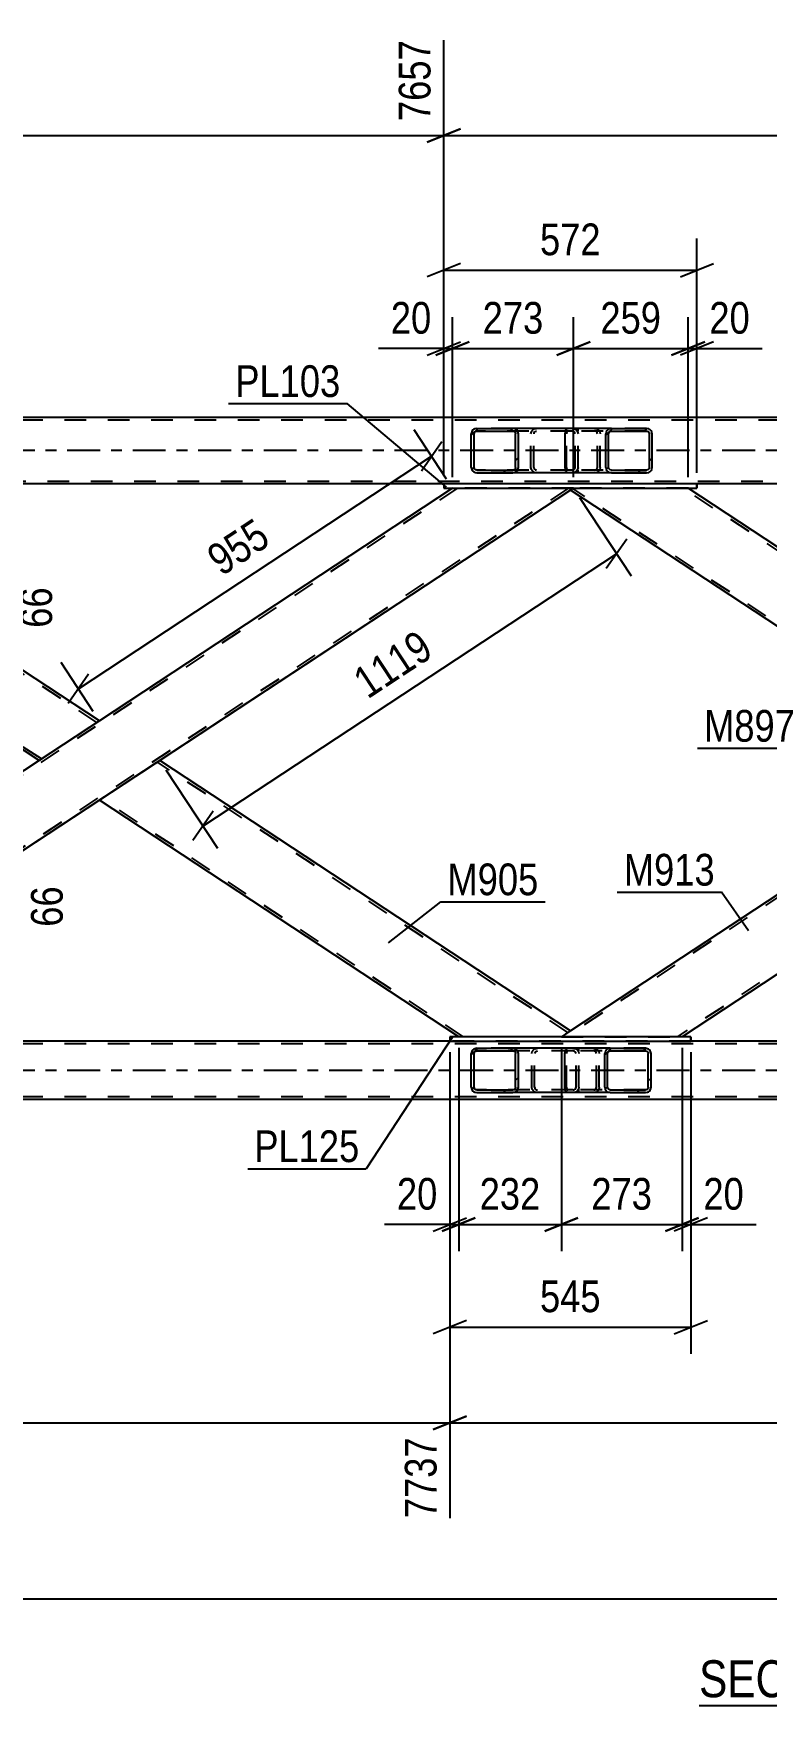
# Model space of a CAD drawing. Header units: millimetres. Extents: x -832 to 357, y -842 to -1.
# Drawn here: x -519.7 to -453.4, y -576.2 to -425.1 of the extents above; entities that cross this region are included whole.
import ezdxf

# ---------------------------------------------------------------- set-up
doc = ezdxf.new("R2010")
doc.units = ezdxf.units.MM
doc.linetypes.add('DXK_LINE_DOT2', pattern=[3.9198, 1.9599, -1.9599])
doc.linetypes.add('DXK_LINE_DOT3', pattern=[5.9187, 2.979, -0.9799, 0.9799, -0.9799])
doc.styles.add('Arial Narrow', font='ARIALN.TTF', dxfattribs={"height": 0.2})

# ---------------------------------------------------------------- blocks, each defined once
blk = doc.blocks.new('Unknown-570388851-13 - 8256')
at = {"color": 6, "linetype": 'Continuous'}
blk.add_line((-459.52, -576.18), (-431.87, -576.18), dxfattribs=at)
at = {"color": 0, "linetype": 'Continuous'}
for points in [[(-441.41, -575.43), (-441.41, -571.93), (-459.52, -571.93), (-459.52, -575.43)], [(-437.8, -575.43), (-437.8, -571.93), (-440.36, -571.93), (-440.36, -575.43)], [(-435.48, -575.43), (-435.48, -571.93), (-436.75, -571.93), (-436.75, -575.43)], [(-431.87, -575.43), (-431.87, -571.93), (-434.43, -571.93), (-434.43, -575.43)]]:
    blk.add_wipeout(points, dxfattribs=at)
at = {"color": 7, "linetype": 'Continuous', "style": 'Arial Narrow'}
for s, p in [('SECTION ', (-459.52, -575.43)), ('B', (-440.36, -575.43)), ('B', (-434.43, -575.43)), ('-', (-436.75, -575.43))]:
    blk.add_text(s, height=3.34, dxfattribs=at).set_placement(p)
blk = doc.blocks.new('Part-570388851-8386 - 8256')
at = {"linetype": 'Continuous'}
h = blk.add_hatch(dxfattribs=at)
h.set_pattern_fill('', scale=0.7, style=0, pattern_type=0)
h.set_pattern_definition([(45, (-468.0111, -520.5065), (-1.57154, 1.57154), [])])
h.paths.add_polyline_path([(-468.05, -520.32), (-468.01, -520.51), (-467.9, -520.66), (-467.74, -520.77), (-467.55, -520.8), (-464.36, -520.8), (-464.17, -520.77), (-464.01, -520.66), (-463.9, -520.51), (-463.86, -520.32), (-463.86, -517.28), (-463.9, -517.1), (-464.01, -516.94), (-464.17, -516.84), (-464.36, -516.8), (-467.55, -516.8), (-467.74, -516.84), (-467.9, -516.94), (-468.01, -517.1), (-468.05, -517.28)])
h.paths.add_polyline_path([(-467.78, -517.19), (-467.72, -517.11), (-467.64, -517.06), (-467.55, -517.04), (-464.36, -517.04), (-464.27, -517.06), (-464.18, -517.11), (-464.13, -517.19), (-464.11, -517.28), (-464.11, -520.32), (-464.13, -520.41), (-464.18, -520.49), (-464.27, -520.54), (-464.36, -520.56), (-467.55, -520.56), (-467.64, -520.54), (-467.72, -520.49), (-467.78, -520.41), (-467.8, -520.32), (-467.8, -517.28)])
at = {"color": 2, "linetype": 'Continuous'}
for p, q in [((-471.65, -517.28), (-471.63, -517.1)), ((-471.65, -520.32), (-471.65, -517.28)), ((-471.63, -517.1), (-471.57, -516.94)), ((-471.57, -516.94), (-471.48, -516.84)), ((-471.48, -516.84), (-471.38, -516.8)), ((-467.55, -516.8), (-471.38, -516.8)), ((-468.01, -517.1), (-468.05, -517.28)), ((-468.05, -520.32), (-468.05, -517.28)), ((-467.8, -517.28), (-467.78, -517.19)), ((-467.8, -520.32), (-467.8, -517.28)), ((-467.78, -517.19), (-467.72, -517.11)), ((-467.55, -516.8), (-467.74, -516.84)), ((-467.72, -517.11), (-467.64, -517.06)), ((-467.64, -517.06), (-467.55, -517.04)), ((-467.55, -516.8), (-464.36, -516.8)), ((-467.55, -517.04), (-464.36, -517.04)), ((-464.17, -516.84), (-464.36, -516.8)), ((-464.36, -517.04), (-464.27, -517.06)), ((-464.27, -517.06), (-464.18, -517.11)), ((-464.18, -517.11), (-464.13, -517.19)), ((-464.13, -517.19), (-464.11, -517.28)), ((-464.11, -520.32), (-464.11, -517.28)), ((-463.86, -517.28), (-463.9, -517.1)), ((-463.86, -520.32), (-463.86, -517.28)), ((-471.63, -520.51), (-471.65, -520.32)), ((-471.57, -520.66), (-471.63, -520.51)), ((-471.48, -520.77), (-471.57, -520.66)), ((-471.38, -520.8), (-471.48, -520.77)), ((-467.55, -520.8), (-471.38, -520.8)), ((-468.05, -520.32), (-468.01, -520.51)), ((-467.78, -520.41), (-467.8, -520.32)), ((-467.72, -520.49), (-467.78, -520.41)), ((-467.74, -520.77), (-467.55, -520.8)), ((-467.64, -520.54), (-467.72, -520.49)), ((-467.55, -520.56), (-467.64, -520.54)), ((-467.55, -520.56), (-464.36, -520.56)), ((-467.55, -520.8), (-464.36, -520.8)), ((-464.27, -520.54), (-464.36, -520.56)), ((-464.36, -520.8), (-464.17, -520.77)), ((-464.18, -520.49), (-464.27, -520.54)), ((-464.13, -520.41), (-464.18, -520.49)), ((-464.11, -520.32), (-464.13, -520.41)), ((-463.9, -520.51), (-463.86, -520.32))]:
    blk.add_line(p, q, dxfattribs=at)
at = {"color": 7, "linetype": 'DXK_LINE_DOT2'}
for p, q in [((-471.5, -517.19), (-471.51, -517.28)), ((-471.51, -520.32), (-471.51, -517.28)), ((-471.47, -517.11), (-471.5, -517.19)), ((-471.43, -517.06), (-471.47, -517.11)), ((-471.38, -517.04), (-471.43, -517.06)), ((-464.36, -517.04), (-471.38, -517.04)), ((-470.38, -517.04), (-470.38, -516.8)), ((-469.04, -516.8), (-468.85, -516.84)), ((-468.95, -517.06), (-469.04, -517.04)), ((-468.86, -517.11), (-468.95, -517.06)), ((-468.81, -517.19), (-468.86, -517.11)), ((-468.79, -517.28), (-468.81, -517.19)), ((-468.79, -520.32), (-468.79, -517.28)), ((-468.58, -517.1), (-468.54, -517.28)), ((-468.54, -520.32), (-468.54, -517.28)), ((-464.36, -516.8), (-467.55, -516.8)), ((-471.51, -520.32), (-471.5, -520.41)), ((-471.5, -520.41), (-471.47, -520.49)), ((-471.47, -520.49), (-471.43, -520.54)), ((-471.43, -520.54), (-471.38, -520.56)), ((-464.36, -520.56), (-471.38, -520.56)), ((-470.38, -520.8), (-470.38, -520.56)), ((-469.04, -520.56), (-468.95, -520.54)), ((-468.85, -520.77), (-469.04, -520.8)), ((-468.95, -520.54), (-468.86, -520.49)), ((-468.86, -520.49), (-468.81, -520.41)), ((-468.81, -520.41), (-468.79, -520.32)), ((-468.54, -520.32), (-468.58, -520.51)), ((-464.36, -520.8), (-467.55, -520.8))]:
    blk.add_line(p, q, dxfattribs=at)
for centre, start, end in [((-469.03, -517.3), 23.8494, 68.8059), ((-469.03, -520.31), 291.1941, 336.1506)]:
    blk.add_arc(centre, 0.492, start, end, dxfattribs=at)
at = {"color": 2, "linetype": 'Continuous'}
for centre, start, end in [((-467.56, -517.3), 111.1941, 156.1506), ((-464.35, -517.3), 23.8494, 68.8059), ((-467.56, -520.31), 203.8494, 248.8059), ((-464.35, -520.31), 291.1941, 336.1506)]:
    blk.add_arc(centre, 0.492, start, end, dxfattribs=at)
blk = doc.blocks.new('Part-570388851-8258 - 8256')
at = {"linetype": 'Continuous'}
h = blk.add_hatch(dxfattribs=at)
h.set_pattern_fill('', scale=0.7, style=0, pattern_type=0)
h.set_pattern_definition([(45, (-480.0678, -464.5076), (-1.57154, 1.57154), [])])
h.paths.add_polyline_path([(-480.11, -464.32), (-480.07, -464.51), (-479.96, -464.66), (-479.79, -464.77), (-479.6, -464.8), (-476.36, -464.8), (-476.17, -464.77), (-476, -464.66), (-475.89, -464.51), (-475.85, -464.32), (-475.85, -461.28), (-475.89, -461.1), (-476, -460.94), (-476.17, -460.84), (-476.36, -460.8), (-479.6, -460.8), (-479.79, -460.84), (-479.96, -460.94), (-480.07, -461.1), (-480.11, -461.28)])
h.paths.add_polyline_path([(-479.83, -461.19), (-479.78, -461.11), (-479.69, -461.06), (-479.6, -461.04), (-476.36, -461.04), (-476.26, -461.06), (-476.18, -461.11), (-476.12, -461.19), (-476.11, -461.28), (-476.11, -464.32), (-476.12, -464.42), (-476.18, -464.49), (-476.26, -464.55), (-476.36, -464.56), (-479.6, -464.56), (-479.69, -464.55), (-479.78, -464.49), (-479.83, -464.42), (-479.85, -464.32), (-479.85, -461.28)])
at = {"color": 2, "linetype": 'Continuous'}
for p, q in [((-480.07, -461.1), (-480.11, -461.28)), ((-480.11, -464.32), (-480.11, -461.28)), ((-479.85, -461.28), (-479.83, -461.19)), ((-479.85, -464.32), (-479.85, -461.28)), ((-479.83, -461.19), (-479.78, -461.11)), ((-479.6, -460.8), (-479.79, -460.84)), ((-479.78, -461.11), (-479.69, -461.06)), ((-479.69, -461.06), (-479.6, -461.04)), ((-479.6, -460.8), (-476.36, -460.8)), ((-479.6, -461.04), (-476.36, -461.04)), ((-471.36, -460.8), (-476.36, -460.8)), ((-476.17, -460.84), (-476.36, -460.8)), ((-476.36, -461.04), (-476.26, -461.06)), ((-476.26, -461.06), (-476.18, -461.11)), ((-476.18, -461.11), (-476.12, -461.19)), ((-476.12, -461.19), (-476.11, -461.28)), ((-476.11, -464.32), (-476.11, -461.28)), ((-475.85, -461.28), (-475.89, -461.1)), ((-475.85, -464.32), (-475.85, -461.28)), ((-480.11, -464.32), (-480.07, -464.51)), ((-479.83, -464.42), (-479.85, -464.32)), ((-479.78, -464.49), (-479.83, -464.42)), ((-479.79, -464.77), (-479.6, -464.8)), ((-479.69, -464.55), (-479.78, -464.49)), ((-479.6, -464.56), (-479.69, -464.55)), ((-479.6, -464.56), (-476.36, -464.56)), ((-479.6, -464.8), (-476.36, -464.8)), ((-476.26, -464.55), (-476.36, -464.56)), ((-476.36, -464.8), (-476.17, -464.77)), ((-471.36, -464.8), (-476.36, -464.8)), ((-476.18, -464.49), (-476.26, -464.55)), ((-476.12, -464.42), (-476.18, -464.49)), ((-476.11, -464.32), (-476.12, -464.42)), ((-475.89, -464.51), (-475.85, -464.32))]:
    blk.add_line(p, q, dxfattribs=at)
at = {"color": 7, "linetype": 'DXK_LINE_DOT2'}
for p, q in [((-476.36, -460.8), (-479.6, -460.8)), ((-470.98, -461.04), (-479.6, -461.04)), ((-474.72, -461.28), (-474.68, -461.1)), ((-474.72, -464.32), (-474.72, -461.28)), ((-474.45, -461.19), (-474.47, -461.28)), ((-474.47, -464.32), (-474.47, -461.28)), ((-474.39, -461.11), (-474.45, -461.19)), ((-474.41, -460.84), (-474.21, -460.8)), ((-474.39, -461.11), (-474.37, -461.1)), ((-474.37, -461.1), (-474.31, -461.06)), ((-474.31, -461.06), (-474.21, -461.04)), ((-470.98, -460.8), (-471.36, -460.8)), ((-470.98, -460.8), (-470.78, -460.84)), ((-470.88, -461.06), (-470.98, -461.04)), ((-470.79, -461.11), (-470.88, -461.06)), ((-470.74, -461.19), (-470.79, -461.11)), ((-470.72, -461.28), (-470.74, -461.19)), ((-470.72, -464.32), (-470.72, -461.28)), ((-470.5, -461.1), (-470.46, -461.28)), ((-470.46, -464.32), (-470.46, -461.28)), ((-470.98, -464.56), (-479.6, -464.56)), ((-476.36, -464.8), (-479.6, -464.8)), ((-474.68, -464.51), (-474.72, -464.32)), ((-474.47, -464.32), (-474.45, -464.42)), ((-474.45, -464.42), (-474.39, -464.49)), ((-474.21, -464.8), (-474.41, -464.77)), ((-474.39, -464.49), (-474.31, -464.55)), ((-474.31, -464.55), (-474.21, -464.56)), ((-470.98, -464.8), (-471.36, -464.8)), ((-470.98, -464.56), (-470.88, -464.55)), ((-470.78, -464.77), (-470.98, -464.8)), ((-470.88, -464.55), (-470.79, -464.49)), ((-470.79, -464.49), (-470.74, -464.42)), ((-470.74, -464.42), (-470.72, -464.32)), ((-470.46, -464.32), (-470.5, -464.51))]:
    blk.add_line(p, q, dxfattribs=at)
at = {"color": 2, "linetype": 'Continuous'}
for centre, start, end in [((-479.62, -461.3), 110.7583, 155.68), ((-476.34, -461.3), 24.32, 69.2417), ((-479.62, -464.3), 204.32, 249.2417), ((-476.34, -464.3), 290.7583, 335.68)]:
    blk.add_arc(centre, 0.496, start, end, dxfattribs=at)
at = {"color": 7, "linetype": 'DXK_LINE_DOT2'}
for centre, start, end in [((-474.23, -461.3), 110.7583, 155.68), ((-470.96, -461.3), 24.32, 69.2417), ((-474.23, -464.3), 204.32, 249.2417), ((-470.96, -464.3), 290.7583, 335.68)]:
    blk.add_arc(centre, 0.496, start, end, dxfattribs=at)
blk = doc.blocks.new('Part-570388851-8295 - 8256')
at = {"color": 7, "linetype": 'DXK_LINE_DOT2'}
for p, q in [((-481.36, -466.2), (-556.67, -515.76)), ((-471.32, -466.2), (-546.63, -515.76)), ((-470.88, -466.2), (-481.8, -466.2)), ((-481.8, -466.2), (-481.8, -466.2)), ((-470.88, -466.2), (-471.15, -466.38)), ((-470.88, -466.2), (-470.88, -466.2)), ((-513.72, -487.21), (-519.18, -490.8)), ((-508.26, -490.8), (-513.72, -494.39)), ((-557.11, -515.76), (-556.29, -515.22)), ((-557.11, -515.76), (-557.11, -515.76)), ((-557.11, -515.76), (-546.19, -515.76))]:
    blk.add_line(p, q, dxfattribs=at)
at = {"color": 2, "linetype": 'Continuous'}
for p, q in [((-481.8, -466.2), (-513.72, -487.21)), ((-471.15, -466.38), (-508.26, -490.8)), ((-519.18, -490.8), (-556.29, -515.22)), ((-513.72, -494.39), (-546.19, -515.76))]:
    blk.add_line(p, q, dxfattribs=at)
blk = doc.blocks.new('Part-570388851-8385 - 8256')
at = {"linetype": 'Continuous'}
h = blk.add_hatch(dxfattribs=at)
h.set_pattern_fill('', scale=0.7, style=0, pattern_type=0)
h.set_pattern_definition([(45, (-480.0678, -520.5065), (-1.57154, 1.57154), [])])
h.paths.add_polyline_path([(-480.11, -520.32), (-480.07, -520.51), (-479.96, -520.66), (-479.79, -520.77), (-479.6, -520.8), (-476.36, -520.8), (-476.17, -520.77), (-476, -520.66), (-475.89, -520.51), (-475.85, -520.32), (-475.85, -517.28), (-475.89, -517.1), (-476, -516.94), (-476.17, -516.84), (-476.36, -516.8), (-479.6, -516.8), (-479.79, -516.84), (-479.96, -516.94), (-480.07, -517.1), (-480.11, -517.28)])
h.paths.add_polyline_path([(-479.83, -517.19), (-479.78, -517.11), (-479.69, -517.06), (-479.6, -517.04), (-476.36, -517.04), (-476.26, -517.06), (-476.18, -517.11), (-476.12, -517.19), (-476.11, -517.28), (-476.11, -520.32), (-476.12, -520.41), (-476.18, -520.49), (-476.26, -520.54), (-476.36, -520.56), (-479.6, -520.56), (-479.69, -520.54), (-479.78, -520.49), (-479.83, -520.41), (-479.85, -520.32), (-479.85, -517.28)])
at = {"color": 2, "linetype": 'Continuous'}
for p, q in [((-480.07, -517.1), (-480.11, -517.28)), ((-480.11, -520.32), (-480.11, -517.28)), ((-479.85, -517.28), (-479.83, -517.19)), ((-479.85, -520.32), (-479.85, -517.28)), ((-479.83, -517.19), (-479.78, -517.11)), ((-479.6, -516.8), (-479.79, -516.84)), ((-479.78, -517.11), (-479.69, -517.06)), ((-479.69, -517.06), (-479.6, -517.04)), ((-479.6, -516.8), (-476.36, -516.8)), ((-479.6, -517.04), (-476.36, -517.04)), ((-471.38, -516.8), (-476.36, -516.8)), ((-476.17, -516.84), (-476.36, -516.8)), ((-476.36, -517.04), (-476.26, -517.06)), ((-476.26, -517.06), (-476.18, -517.11)), ((-476.18, -517.11), (-476.12, -517.19)), ((-476.12, -517.19), (-476.11, -517.28)), ((-476.11, -520.32), (-476.11, -517.28)), ((-475.85, -517.28), (-475.89, -517.1)), ((-475.85, -520.32), (-475.85, -517.28)), ((-480.11, -520.32), (-480.07, -520.51)), ((-479.83, -520.41), (-479.85, -520.32)), ((-479.78, -520.49), (-479.83, -520.41)), ((-479.79, -520.77), (-479.6, -520.8)), ((-479.69, -520.54), (-479.78, -520.49)), ((-479.6, -520.56), (-479.69, -520.54)), ((-479.6, -520.56), (-476.36, -520.56)), ((-479.6, -520.8), (-476.36, -520.8)), ((-476.26, -520.54), (-476.36, -520.56)), ((-476.36, -520.8), (-476.17, -520.77)), ((-471.38, -520.8), (-476.36, -520.8)), ((-476.18, -520.49), (-476.26, -520.54)), ((-476.12, -520.41), (-476.18, -520.49)), ((-476.11, -520.32), (-476.12, -520.41)), ((-475.89, -520.51), (-475.85, -520.32))]:
    blk.add_line(p, q, dxfattribs=at)
at = {"color": 7, "linetype": 'DXK_LINE_DOT2'}
for p, q in [((-476.36, -516.8), (-479.6, -516.8)), ((-470.9, -517.04), (-479.6, -517.04)), ((-474.64, -517.28), (-474.6, -517.1)), ((-474.64, -520.32), (-474.64, -517.28)), ((-474.37, -517.19), (-474.39, -517.28)), ((-474.39, -520.32), (-474.39, -517.28)), ((-474.31, -517.11), (-474.37, -517.19)), ((-474.33, -516.84), (-474.13, -516.8)), ((-474.31, -517.11), (-474.29, -517.1)), ((-474.29, -517.1), (-474.23, -517.06)), ((-474.23, -517.06), (-474.13, -517.04)), ((-470.9, -516.8), (-471.38, -516.8)), ((-470.9, -516.8), (-470.7, -516.84)), ((-470.8, -517.06), (-470.9, -517.04)), ((-470.71, -517.11), (-470.8, -517.06)), ((-470.66, -517.19), (-470.71, -517.11)), ((-470.64, -517.28), (-470.66, -517.19)), ((-470.64, -520.32), (-470.64, -517.28)), ((-470.42, -517.1), (-470.38, -517.28)), ((-470.38, -520.32), (-470.38, -517.28)), ((-470.9, -520.56), (-479.6, -520.56)), ((-476.36, -520.8), (-479.6, -520.8)), ((-474.6, -520.51), (-474.64, -520.32)), ((-474.39, -520.32), (-474.37, -520.41)), ((-474.37, -520.41), (-474.31, -520.49)), ((-474.13, -520.8), (-474.33, -520.77)), ((-474.31, -520.49), (-474.29, -520.51)), ((-474.29, -520.51), (-474.23, -520.54)), ((-474.23, -520.54), (-474.13, -520.56)), ((-470.9, -520.8), (-471.38, -520.8)), ((-470.9, -520.56), (-470.8, -520.54)), ((-470.7, -520.77), (-470.9, -520.8)), ((-470.8, -520.54), (-470.71, -520.49)), ((-470.71, -520.49), (-470.66, -520.41)), ((-470.66, -520.41), (-470.64, -520.32)), ((-470.38, -520.32), (-470.42, -520.51))]:
    blk.add_line(p, q, dxfattribs=at)
at = {"color": 2, "linetype": 'Continuous'}
for centre, start, end in [((-479.62, -517.3), 110.7583, 155.68), ((-476.34, -517.3), 24.32, 69.2417), ((-479.62, -520.3), 204.32, 249.2417), ((-476.34, -520.3), 290.7583, 335.68)]:
    blk.add_arc(centre, 0.496, start, end, dxfattribs=at)
at = {"color": 7, "linetype": 'DXK_LINE_DOT2'}
for centre, start, end in [((-474.15, -517.3), 110.7583, 155.68), ((-470.88, -517.3), 24.32, 69.2417), ((-474.15, -520.3), 204.32, 249.2417), ((-470.88, -520.3), 290.7583, 335.68)]:
    blk.add_arc(centre, 0.496, start, end, dxfattribs=at)
blk = doc.blocks.new('Part-570388851-8325 - 8256')
at = {"color": 7, "linetype": 'DXK_LINE_DOT2'}
for p, q in [((-396.22, -466.2), (-471.54, -515.76)), ((-396.66, -466.2), (-388.56, -466.2)), ((-396.66, -466.2), (-396.66, -466.2)), ((-388.56, -466.2), (-388.56, -468.05)), ((-388.56, -467.77), (-461.5, -515.76)), ((-388.56, -467.77), (-388.56, -467.74)), ((-388.56, -468.05), (-388.56, -468.05)), ((-428.59, -487.21), (-434.04, -490.8)), ((-423.13, -490.8), (-428.59, -494.39)), ((-471.15, -515.22), (-471.97, -515.76)), ((-471.97, -515.76), (-471.97, -515.76)), ((-471.97, -515.76), (-461.06, -515.76))]:
    blk.add_line(p, q, dxfattribs=at)
at = {"color": 2, "linetype": 'Continuous'}
for p, q in [((-396.66, -466.2), (-428.59, -487.21)), ((-388.56, -466.2), (-388.56, -468.05)), ((-388.56, -468.05), (-423.13, -490.8)), ((-434.04, -490.8), (-471.15, -515.22)), ((-428.59, -494.39), (-461.06, -515.76))]:
    blk.add_line(p, q, dxfattribs=at)
blk = doc.blocks.new('Part-570388851-8384 - 8256')
at = {"color": 2, "linetype": 'Continuous'}
for p, q in [((-508.26, -490.8), (-513.72, -494.39)), ((-508.26, -490.8), (-508.26, -490.8)), ((-471.15, -515.22), (-508.26, -490.8)), ((-513.72, -494.39), (-513.72, -494.39)), ((-481.25, -515.76), (-513.72, -494.39)), ((-471.19, -515.25), (-471.97, -515.76)), ((-471.15, -515.22), (-471.19, -515.25))]:
    blk.add_line(p, q, dxfattribs=at)
at = {"color": 7, "linetype": 'DXK_LINE_DOT2'}
for p, q in [((-508.3, -490.83), (-508.7, -491.09)), ((-508.48, -490.95), (-508.48, -490.95)), ((-471.37, -515.37), (-508.48, -490.95)), ((-508.26, -490.8), (-508.26, -490.8)), ((-508.7, -491.09), (-508.7, -491.09)), ((-508.7, -491.09), (-508.7, -491.09)), ((-513.5, -494.25), (-513.49, -494.24)), ((-480.81, -515.76), (-513.5, -494.25)), ((-513.28, -494.11), (-513.28, -494.11)), ((-471.97, -515.76), (-481.25, -515.76)), ((-481.25, -515.76), (-481.25, -515.76)), ((-471.59, -515.51), (-471.37, -515.37)), ((-471.59, -515.51), (-471.59, -515.51)), ((-471.15, -515.22), (-471.15, -515.22)), ((-471.15, -515.22), (-471.15, -515.22))]:
    blk.add_line(p, q, dxfattribs=at)
blk = doc.blocks.new('Part-570388851-8757 - 8256')
at = {"color": 2, "linetype": 'Continuous'}
for p, q in [((-482.6, -465.8), (-482.6, -466.2)), ((-459.71, -465.8), (-482.6, -465.8)), ((-482.6, -466.2), (-459.71, -466.2)), ((-459.71, -465.8), (-459.71, -466.2)), ((-459.71, -465.8), (-459.71, -465.8)), ((-459.71, -466.2), (-459.71, -466.2))]:
    blk.add_line(p, q, dxfattribs=at)
at = {"color": 7, "linetype": 'DXK_LINE_DOT2'}
for p, q in [((-482.6, -465.8), (-482.6, -466.2)), ((-459.71, -466.2), (-459.71, -465.8)), ((-459.71, -465.8), (-459.71, -465.8)), ((-459.71, -466.2), (-459.71, -466.2))]:
    blk.add_line(p, q, dxfattribs=at)
blk = doc.blocks.new('Part-570388851-8709 - 8256')
at = {"color": 2, "linetype": 'Continuous'}
for p, q in [((-471.15, -466.38), (-471.12, -466.36)), ((-434.04, -490.8), (-471.15, -466.38)), ((-471.03, -466.3), (-471.12, -466.36)), ((-471.03, -466.3), (-470.89, -466.2)), ((-428.59, -487.21), (-460.51, -466.2)), ((-428.59, -487.21), (-434.04, -490.8)), ((-428.59, -487.21), (-428.59, -487.21))]:
    blk.add_line(p, q, dxfattribs=at)
at = {"color": 7, "linetype": 'DXK_LINE_DOT2'}
for p, q in [((-471.12, -466.36), (-471.15, -466.38)), ((-471.03, -466.3), (-470.89, -466.2)), ((-471.03, -466.3), (-471.03, -466.3)), ((-470.94, -466.24), (-470.92, -466.23)), ((-470.92, -466.23), (-470.94, -466.24)), ((-433.83, -490.66), (-470.94, -466.24)), ((-470.86, -466.2), (-470.92, -466.23)), ((-460.51, -466.2), (-470.89, -466.2)), ((-428.81, -487.36), (-460.95, -466.2)), ((-429.02, -487.5), (-429.02, -487.5)), ((-429.02, -487.5), (-429.02, -487.5)), ((-428.81, -487.36), (-428.86, -487.39)), ((-428.82, -487.37), (-428.86, -487.39)), ((-428.86, -487.39), (-428.86, -487.39)), ((-428.71, -487.3), (-428.71, -487.3)), ((-428.62, -487.23), (-428.62, -487.23)), ((-428.59, -487.21), (-428.59, -487.21)), ((-428.59, -487.21), (-428.59, -487.21)), ((-434.04, -490.8), (-434.04, -490.8))]:
    blk.add_line(p, q, dxfattribs=at)
blk = doc.blocks.new('Part-570388851-8831 - 8256')
at = {"linetype": 'Continuous'}
h = blk.add_hatch(dxfattribs=at)
h.set_pattern_fill('', scale=0.7, style=0, pattern_type=0)
h.set_pattern_definition([(45, (-467.9175, -464.5076), (-1.57154, 1.57154), [])])
h.paths.add_polyline_path([(-467.96, -464.32), (-467.92, -464.51), (-467.81, -464.66), (-467.64, -464.77), (-467.45, -464.8), (-464.26, -464.8), (-464.07, -464.77), (-463.91, -464.66), (-463.8, -464.51), (-463.76, -464.32), (-463.76, -461.28), (-463.8, -461.1), (-463.91, -460.94), (-464.07, -460.84), (-464.26, -460.8), (-467.45, -460.8), (-467.64, -460.84), (-467.81, -460.94), (-467.92, -461.1), (-467.96, -461.28)])
h.paths.add_polyline_path([(-467.68, -461.19), (-467.63, -461.11), (-467.55, -461.06), (-467.45, -461.04), (-464.26, -461.04), (-464.17, -461.06), (-464.09, -461.11), (-464.03, -461.19), (-464.01, -461.28), (-464.01, -464.32), (-464.03, -464.42), (-464.09, -464.49), (-464.17, -464.55), (-464.26, -464.56), (-467.45, -464.56), (-467.55, -464.55), (-467.63, -464.49), (-467.68, -464.42), (-467.7, -464.32), (-467.7, -461.28)])
at = {"color": 2, "linetype": 'Continuous'}
for p, q in [((-471.63, -461.28), (-471.61, -461.1)), ((-471.63, -464.32), (-471.63, -461.28)), ((-471.61, -461.1), (-471.55, -460.94)), ((-471.55, -460.94), (-471.47, -460.84)), ((-471.47, -460.84), (-471.36, -460.8)), ((-467.45, -460.8), (-471.36, -460.8)), ((-467.92, -461.1), (-467.96, -461.28)), ((-467.96, -464.32), (-467.96, -461.28)), ((-467.7, -461.28), (-467.68, -461.19)), ((-467.7, -464.32), (-467.7, -461.28)), ((-467.68, -461.19), (-467.63, -461.11)), ((-467.45, -460.8), (-467.64, -460.84)), ((-467.63, -461.11), (-467.55, -461.06)), ((-467.55, -461.06), (-467.45, -461.04)), ((-467.45, -460.8), (-464.26, -460.8)), ((-467.45, -461.04), (-464.26, -461.04)), ((-464.07, -460.84), (-464.26, -460.8)), ((-464.26, -461.04), (-464.17, -461.06)), ((-464.17, -461.06), (-464.09, -461.11)), ((-464.09, -461.11), (-464.03, -461.19)), ((-464.03, -461.19), (-464.01, -461.28)), ((-464.01, -464.32), (-464.01, -461.28)), ((-463.76, -461.28), (-463.8, -461.1)), ((-463.76, -464.32), (-463.76, -461.28)), ((-471.61, -464.51), (-471.63, -464.32)), ((-471.55, -464.66), (-471.61, -464.51)), ((-471.47, -464.77), (-471.55, -464.66)), ((-471.36, -464.8), (-471.47, -464.77)), ((-467.45, -464.8), (-471.36, -464.8)), ((-467.96, -464.32), (-467.92, -464.51)), ((-467.68, -464.42), (-467.7, -464.32)), ((-467.63, -464.49), (-467.68, -464.42)), ((-467.64, -464.77), (-467.45, -464.8)), ((-467.55, -464.55), (-467.63, -464.49)), ((-467.45, -464.56), (-467.55, -464.55)), ((-467.45, -464.56), (-464.26, -464.56)), ((-467.45, -464.8), (-464.26, -464.8)), ((-464.17, -464.55), (-464.26, -464.56)), ((-464.26, -464.8), (-464.07, -464.77)), ((-464.09, -464.49), (-464.17, -464.55)), ((-464.03, -464.42), (-464.09, -464.49)), ((-464.01, -464.32), (-464.03, -464.42)), ((-463.8, -464.51), (-463.76, -464.32))]:
    blk.add_line(p, q, dxfattribs=at)
at = {"color": 7, "linetype": 'DXK_LINE_DOT2'}
for p, q in [((-471.49, -461.19), (-471.5, -461.28)), ((-471.5, -464.32), (-471.5, -461.28)), ((-471.46, -461.11), (-471.49, -461.19)), ((-471.41, -461.06), (-471.46, -461.11)), ((-471.36, -461.04), (-471.41, -461.06)), ((-464.26, -461.04), (-471.36, -461.04)), ((-470.46, -461.04), (-470.46, -460.8)), ((-468.96, -460.8), (-468.76, -460.84)), ((-468.86, -461.06), (-468.96, -461.04)), ((-468.78, -461.11), (-468.86, -461.06)), ((-468.72, -461.19), (-468.78, -461.11)), ((-468.7, -461.28), (-468.72, -461.19)), ((-468.7, -464.32), (-468.7, -461.28)), ((-468.49, -461.1), (-468.45, -461.28)), ((-468.45, -464.32), (-468.45, -461.28)), ((-464.26, -460.8), (-467.45, -460.8)), ((-471.5, -464.32), (-471.49, -464.42)), ((-471.49, -464.42), (-471.46, -464.49)), ((-471.46, -464.49), (-471.41, -464.55)), ((-471.41, -464.55), (-471.36, -464.56)), ((-464.26, -464.56), (-471.36, -464.56)), ((-470.46, -464.8), (-470.46, -464.56)), ((-468.96, -464.56), (-468.86, -464.55)), ((-468.76, -464.77), (-468.96, -464.8)), ((-468.86, -464.55), (-468.78, -464.49)), ((-468.78, -464.49), (-468.72, -464.42)), ((-468.72, -464.42), (-468.7, -464.32)), ((-468.45, -464.32), (-468.49, -464.51)), ((-464.26, -464.8), (-467.45, -464.8))]:
    blk.add_line(p, q, dxfattribs=at)
for centre, start, end in [((-468.94, -461.3), 23.8951, 68.8487), ((-468.94, -464.31), 291.1513, 336.1049)]:
    blk.add_arc(centre, 0.492, start, end, dxfattribs=at)
at = {"color": 2, "linetype": 'Continuous'}
for centre, start, end in [((-467.47, -461.3), 111.1513, 156.1049), ((-464.25, -461.3), 23.8951, 68.8487), ((-467.47, -464.31), 203.8951, 248.8487), ((-464.25, -464.31), 291.1513, 336.1049)]:
    blk.add_arc(centre, 0.492, start, end, dxfattribs=at)
blk = doc.blocks.new('Part-570388851-8704 - 8256')
at = {"color": 2, "linetype": 'Continuous'}
for p, q in [((-556.29, -466.38), (-556.26, -466.36)), ((-519.18, -490.8), (-556.29, -466.38)), ((-556.16, -466.3), (-556.26, -466.36)), ((-556.16, -466.3), (-556.02, -466.2)), ((-513.72, -487.21), (-545.65, -466.2)), ((-513.72, -487.21), (-519.18, -490.8)), ((-513.72, -487.21), (-513.72, -487.21))]:
    blk.add_line(p, q, dxfattribs=at)
at = {"color": 7, "linetype": 'DXK_LINE_DOT2'}
for p, q in [((-556.26, -466.36), (-556.29, -466.38)), ((-556.16, -466.3), (-556.02, -466.2)), ((-556.16, -466.3), (-556.16, -466.3)), ((-556.07, -466.24), (-556.05, -466.23)), ((-556.05, -466.23), (-556.07, -466.24)), ((-518.96, -490.66), (-556.07, -466.24)), ((-556, -466.2), (-556.05, -466.23)), ((-545.65, -466.2), (-556.02, -466.2)), ((-513.94, -487.36), (-546.08, -466.2)), ((-514.16, -487.5), (-514.16, -487.5)), ((-514.16, -487.5), (-514.16, -487.5)), ((-513.94, -487.36), (-513.99, -487.39)), ((-513.96, -487.37), (-513.99, -487.39)), ((-513.99, -487.39), (-513.99, -487.39)), ((-513.85, -487.3), (-513.85, -487.3)), ((-513.75, -487.23), (-513.75, -487.23)), ((-513.72, -487.21), (-513.72, -487.21)), ((-513.72, -487.21), (-513.72, -487.21)), ((-519.18, -490.8), (-519.18, -490.8))]:
    blk.add_line(p, q, dxfattribs=at)
blk = doc.blocks.new('Part-570388851-8734 - 8256')
at = {"color": 2, "linetype": 'Continuous'}
for p, q in [((-482.05, -515.76), (-482.05, -516.16)), ((-460.26, -515.76), (-482.05, -515.76)), ((-482.05, -516.16), (-460.26, -516.16)), ((-460.26, -515.76), (-460.26, -516.16)), ((-460.26, -515.76), (-460.26, -515.76)), ((-460.26, -516.16), (-460.26, -516.16))]:
    blk.add_line(p, q, dxfattribs=at)
at = {"color": 7, "linetype": 'DXK_LINE_DOT2'}
for p, q in [((-482.05, -515.76), (-482.05, -516.16)), ((-460.26, -516.16), (-460.26, -515.76)), ((-460.26, -515.76), (-460.26, -515.76)), ((-460.26, -516.16), (-460.26, -516.16))]:
    blk.add_line(p, q, dxfattribs=at)
blk = doc.blocks.new('Part-570388851-8800 - 8256')
at = {"color": 7, "linetype": 'DXK_LINE_DOT2'}
for p, q in [((-111.18, -516.4), (-791.51, -516.4)), ((-460.26, -516.16), (-482.05, -516.16)), ((-111.18, -521.2), (-791.51, -521.2))]:
    blk.add_line(p, q, dxfattribs=at)
at = {"color": 2, "linetype": 'Continuous'}
for p, q in [((-482.05, -516.16), (-545.39, -516.16)), ((-396.91, -516.16), (-460.26, -516.16)), ((-111.18, -521.44), (-791.51, -521.44))]:
    blk.add_line(p, q, dxfattribs=at)
at = {"color": 7, "linetype": 'DXK_LINE_DOT3'}
blk.add_line((-111.18, -518.8), (-791.51, -518.8), dxfattribs=at)
blk = doc.blocks.new('Part-570388851-8837 - 8256')
at = {"color": 7, "linetype": 'DXK_LINE_DOT2'}
for p, q in [((-111.18, -460.04), (-788.89, -460.04)), ((-788.89, -465.56), (-111.18, -465.56)), ((-459.71, -465.8), (-482.6, -465.8))]:
    blk.add_line(p, q, dxfattribs=at)
at = {"color": 2, "linetype": 'Continuous'}
for p, q in [((-389.37, -459.8), (-638.77, -459.8)), ((-482.6, -465.8), (-544.85, -465.8)), ((-397.46, -465.8), (-459.71, -465.8))]:
    blk.add_line(p, q, dxfattribs=at)
at = {"color": 7, "linetype": 'DXK_LINE_DOT3'}
blk.add_line((-111.18, -462.8), (-788.89, -462.8), dxfattribs=at)
blk = doc.blocks.new('StraightDimension-570388851-10015 - 8256')
at = {"color": 7, "linetype": 'Continuous'}
for p, q in [((-481.25, -516.76), (-481.25, -535.13)), ((-471.97, -516.76), (-471.97, -535.13)), ((-482.75, -533.33), (-479.75, -532.13)), ((-481.25, -532.73), (-471.97, -532.73)), ((-470.47, -532.13), (-473.47, -533.33))]:
    blk.add_line(p, q, dxfattribs=at)
at = {"color": 0}
blk.add_wipeout([(-473.27, -531.98), (-473.27, -527.78), (-479.95, -527.78), (-479.95, -531.98)], dxfattribs=at)
at = {"color": 3, "style": 'Arial Narrow'}
blk.add_text('232', height=2.863, dxfattribs=at).set_placement((-479.35, -531.38))
blk = doc.blocks.new('StraightDimension-570388851-9063 - 8256')
at = {"color": 7, "linetype": 'Continuous'}
for p, q in [((-470.33, -467.04), (-465.67, -474.12)), ((-467.91, -473.44), (-466.06, -470.79)), ((-504.37, -496.72), (-466.99, -472.12)), ((-507.71, -491.64), (-503.05, -498.72)), ((-503.45, -495.39), (-505.29, -498.04))]:
    blk.add_line(p, q, dxfattribs=at)
at = {"color": 0}
blk.add_wipeout([(-482.54, -481.45), (-484.85, -477.94), (-491.96, -482.62), (-489.65, -486.13)], dxfattribs=at)
at = {"color": 3, "style": 'Arial Narrow'}
blk.add_text('1119', height=2.863, rotation=33.3461, dxfattribs=at).set_placement((-489.48, -485.3))
blk = doc.blocks.new('StraightDimension-570388851-9999 - 8256')
at = {"color": 7, "linetype": 'Continuous'}
for p, q in [((-461.06, -516.76), (-461.06, -535.13)), ((-460.26, -517.16), (-460.26, -535.13)), ((-462.56, -533.33), (-459.56, -532.13)), ((-458.76, -532.13), (-461.76, -533.33)), ((-461.06, -532.73), (-460.26, -532.73))]:
    blk.add_line(p, q, dxfattribs=at)
at = {"color": 0}
blk.add_wipeout([(-454.88, -531.98), (-454.88, -527.78), (-459.73, -527.78), (-459.73, -531.98)], dxfattribs=at)
at = {"color": 7, "linetype": 'Continuous'}
blk.add_line((-460.26, -532.73), (-454.35, -532.73), dxfattribs=at)
blk.add_line((-460.26, -532.73), (-454.35, -532.73), dxfattribs=at)
at = {"color": 3, "style": 'Arial Narrow'}
blk.add_text('20', height=2.863, dxfattribs=at).set_placement((-459.13, -531.38))
blk = doc.blocks.new('StraightDimension-570388851-8904 - 8256')
at = {"color": 7, "linetype": 'Continuous'}
blk.add_line((-792.15, -566.53), (-95.84, -566.53), dxfattribs=at)
blk = doc.blocks.new('StraightDimension-570388851-9963 - 8256')
at = {"color": 7, "linetype": 'Continuous'}
for p, q in [((-482.05, -517.16), (-482.05, -544.39)), ((-460.26, -517.16), (-460.26, -544.39)), ((-480.55, -541.39), (-483.55, -542.59)), ((-482.05, -541.99), (-460.26, -541.99)), ((-461.76, -542.59), (-458.76, -541.39))]:
    blk.add_line(p, q, dxfattribs=at)
at = {"color": 0}
blk.add_wipeout([(-467.81, -541.24), (-467.81, -537.04), (-474.5, -537.04), (-474.5, -541.24)], dxfattribs=at)
at = {"color": 3, "style": 'Arial Narrow'}
blk.add_text('545', height=2.863, dxfattribs=at).set_placement((-473.9, -540.64))
blk = doc.blocks.new('StraightDimension-570388851-8976 - 8256')
at = {"color": 7, "linetype": 'Continuous'}
for p, q in [((-482.6, -464.8), (-482.6, -450.74)), ((-481.8, -465.2), (-481.8, -450.74)), ((-484.1, -454.19), (-481.1, -452.99)), ((-480.3, -452.99), (-483.3, -454.19)), ((-482.6, -453.59), (-481.8, -453.59))]:
    blk.add_line(p, q, dxfattribs=at)
at = {"color": 0}
blk.add_wipeout([(-483.12, -452.84), (-483.12, -448.64), (-487.98, -448.64), (-487.98, -452.84)], dxfattribs=at)
at = {"color": 7, "linetype": 'Continuous'}
blk.add_line((-482.6, -453.59), (-488.5, -453.59), dxfattribs=at)
blk.add_line((-482.6, -453.59), (-488.5, -453.59), dxfattribs=at)
at = {"color": 3, "style": 'Arial Narrow'}
blk.add_text('20', height=2.863, dxfattribs=at).set_placement((-487.38, -452.24))
blk = doc.blocks.new('StraightDimension-570388851-8984 - 8256')
at = {"color": 7, "linetype": 'Continuous'}
for p, q in [((-481.8, -465.2), (-481.8, -450.74)), ((-470.88, -465.2), (-470.88, -450.74)), ((-483.3, -454.19), (-480.3, -452.99)), ((-469.38, -452.99), (-472.38, -454.19)), ((-481.8, -453.59), (-470.88, -453.59))]:
    blk.add_line(p, q, dxfattribs=at)
at = {"color": 0}
blk.add_wipeout([(-473, -452.84), (-473, -448.64), (-479.68, -448.64), (-479.68, -452.84)], dxfattribs=at)
at = {"color": 3, "style": 'Arial Narrow'}
blk.add_text('273', height=2.863, dxfattribs=at).set_placement((-479.08, -452.24))
blk = doc.blocks.new('StraightDimension-570388851-8992 - 8256')
at = {"color": 7, "linetype": 'Continuous'}
for p, q in [((-470.88, -465.2), (-470.88, -450.74)), ((-460.51, -465.2), (-460.51, -450.74)), ((-472.38, -454.19), (-469.38, -452.99)), ((-459.01, -452.99), (-462.01, -454.19)), ((-470.88, -453.59), (-460.51, -453.59))]:
    blk.add_line(p, q, dxfattribs=at)
at = {"color": 0}
blk.add_wipeout([(-462.35, -452.84), (-462.35, -448.64), (-469.04, -448.64), (-469.04, -452.84)], dxfattribs=at)
at = {"color": 3, "style": 'Arial Narrow'}
blk.add_text('259', height=2.863, dxfattribs=at).set_placement((-468.44, -452.24))
blk = doc.blocks.new('StraightDimension-570388851-9000 - 8256')
at = {"color": 7, "linetype": 'Continuous'}
for p, q in [((-460.51, -465.2), (-460.51, -450.74)), ((-459.71, -464.8), (-459.71, -450.74)), ((-462.01, -454.19), (-459.01, -452.99)), ((-458.21, -452.99), (-461.21, -454.19)), ((-460.51, -453.59), (-459.71, -453.59))]:
    blk.add_line(p, q, dxfattribs=at)
at = {"color": 0}
blk.add_wipeout([(-454.33, -452.84), (-454.33, -448.64), (-459.19, -448.64), (-459.19, -452.84)], dxfattribs=at)
at = {"color": 7, "linetype": 'Continuous'}
blk.add_line((-459.71, -453.59), (-453.81, -453.59), dxfattribs=at)
blk.add_line((-459.71, -453.59), (-453.81, -453.59), dxfattribs=at)
at = {"color": 3, "style": 'Arial Narrow'}
blk.add_text('20', height=2.863, dxfattribs=at).set_placement((-458.59, -452.24))
blk = doc.blocks.new('StraightDimension-570388851-9081 - 8256')
at = {"color": 7, "linetype": 'Continuous'}
for p, q in [((-482.35, -465.37), (-485.26, -460.93)), ((-484.62, -464.64), (-482.77, -461.99)), ((-515.62, -484.32), (-483.7, -463.31)), ((-514.27, -486.38), (-517.19, -481.94)), ((-514.7, -483), (-516.55, -485.65))]:
    blk.add_line(p, q, dxfattribs=at)
at = {"color": 0}
blk.add_wipeout([(-497.28, -471.36), (-499.59, -467.85), (-505.17, -471.52), (-502.86, -475.03)], dxfattribs=at)
at = {"color": 3, "style": 'Arial Narrow'}
blk.add_text('955', height=2.863, rotation=33.3461, dxfattribs=at).set_placement((-502.69, -474.2))
blk = doc.blocks.new('StraightDimension-570388851-9137 - 8256')
at = {"color": 7, "linetype": 'Continuous'}
for p, q in [((-482.05, -517.16), (-482.05, -559.25)), ((-396.91, -517.16), (-396.91, -559.25)), ((-480.55, -550.04), (-483.55, -551.24)), ((-482.05, -550.64), (-396.91, -550.64)), ((-398.41, -551.24), (-395.41, -550.04))]:
    blk.add_line(p, q, dxfattribs=at)
at = {"color": 0}
blk.add_wipeout([(-435.23, -549.89), (-435.23, -545.69), (-443.74, -545.69), (-443.74, -549.89)], dxfattribs=at)
at = {"color": 0, "linetype": 'Continuous'}
blk.add_wipeout([(-397.52, -551.34), (-401.72, -551.34), (-401.72, -559.85), (-397.52, -559.85)], dxfattribs=at)
at = {"color": 3, "style": 'Arial Narrow'}
blk.add_text('2128', height=2.863, dxfattribs=at).set_placement((-443.14, -549.29))
at = {"color": 3, "linetype": 'Continuous', "style": 'Arial Narrow'}
blk.add_text('9865', height=2.863, rotation=90.0002, dxfattribs=at).set_placement((-398.11, -559.25))
blk = doc.blocks.new('StraightDimension-570388851-9145 - 8256')
at = {"color": 7, "linetype": 'Continuous'}
for p, q in [((-567.18, -517.16), (-567.18, -559.25)), ((-482.05, -517.16), (-482.05, -559.25)), ((-565.68, -550.04), (-568.68, -551.24)), ((-567.18, -550.64), (-482.05, -550.64)), ((-483.55, -551.24), (-480.55, -550.04))]:
    blk.add_line(p, q, dxfattribs=at)
at = {"color": 0}
blk.add_wipeout([(-520.36, -549.89), (-520.36, -545.69), (-528.87, -545.69), (-528.87, -549.89)], dxfattribs=at)
at = {"color": 0, "linetype": 'Continuous'}
blk.add_wipeout([(-482.65, -551.34), (-486.85, -551.34), (-486.85, -559.85), (-482.65, -559.85)], dxfattribs=at)
at = {"color": 3, "style": 'Arial Narrow'}
blk.add_text('2128', height=2.863, dxfattribs=at).set_placement((-528.27, -549.29))
at = {"color": 3, "linetype": 'Continuous', "style": 'Arial Narrow'}
blk.add_text('7737', height=2.863, rotation=90.0002, dxfattribs=at).set_placement((-483.25, -559.25))
blk = doc.blocks.new('StraightDimension-570388851-9271 - 8256')
at = {"color": 7, "linetype": 'Continuous'}
for p, q in [((-482.6, -464.8), (-482.6, -443.65)), ((-459.71, -464.8), (-459.71, -443.65)), ((-481.1, -445.9), (-484.1, -447.1)), ((-482.6, -446.5), (-459.71, -446.5)), ((-461.21, -447.1), (-458.21, -445.9))]:
    blk.add_line(p, q, dxfattribs=at)
at = {"color": 0}
blk.add_wipeout([(-467.81, -445.75), (-467.81, -441.55), (-474.5, -441.55), (-474.5, -445.75)], dxfattribs=at)
at = {"color": 3, "style": 'Arial Narrow'}
blk.add_text('572', height=2.863, dxfattribs=at).set_placement((-473.9, -445.15))
blk = doc.blocks.new('StraightDimension-570388851-9755 - 8256')
at = {"color": 7, "linetype": 'Continuous'}
for p, q in [((-567.73, -464.8), (-567.73, -425.72)), ((-482.6, -465), (-482.6, -425.72)), ((-566.23, -433.73), (-569.23, -434.93)), ((-567.73, -434.33), (-482.6, -434.33)), ((-484.1, -434.93), (-481.1, -433.73))]:
    blk.add_line(p, q, dxfattribs=at)
at = {"color": 0, "linetype": 'Continuous'}
blk.add_wipeout([(-483.2, -425.12), (-487.4, -425.12), (-487.4, -433.63), (-483.2, -433.63)], dxfattribs=at)
at = {"color": 0}
blk.add_wipeout([(-520.91, -433.58), (-520.91, -429.38), (-529.42, -429.38), (-529.42, -433.58)], dxfattribs=at)
at = {"color": 3, "linetype": 'Continuous', "style": 'Arial Narrow'}
blk.add_text('7657', height=2.863, rotation=90.0002, dxfattribs=at).set_placement((-483.8, -433.03))
at = {"color": 3, "style": 'Arial Narrow'}
blk.add_text('2128', height=2.863, dxfattribs=at).set_placement((-528.82, -432.98))
blk = doc.blocks.new('StraightDimension-570388851-9765 - 8256')
at = {"color": 7, "linetype": 'Continuous'}
for p, q in [((-482.6, -465), (-482.6, -425.72)), ((-397.46, -464.8), (-397.46, -425.72)), ((-481.1, -433.73), (-484.1, -434.93)), ((-482.6, -434.33), (-397.46, -434.33)), ((-398.96, -434.93), (-395.96, -433.73))]:
    blk.add_line(p, q, dxfattribs=at)
at = {"color": 0, "linetype": 'Continuous'}
blk.add_wipeout([(-398.06, -425.12), (-402.26, -425.12), (-402.26, -433.63), (-398.06, -433.63)], dxfattribs=at)
at = {"color": 0}
blk.add_wipeout([(-435.77, -433.58), (-435.77, -429.38), (-444.28, -429.38), (-444.28, -433.58)], dxfattribs=at)
at = {"color": 3, "linetype": 'Continuous', "style": 'Arial Narrow'}
blk.add_text('9786', height=2.863, rotation=90.0002, dxfattribs=at).set_placement((-398.66, -433.03))
at = {"color": 3, "style": 'Arial Narrow'}
blk.add_text('2128', height=2.863, dxfattribs=at).set_placement((-443.68, -432.98))
blk = doc.blocks.new('AngleDimension-570388851-25000 - 8256')
at = {"color": 7, "linetype": 'Continuous'}
for p, q in [((-488.5, -477.8), (-521.54, -499.54)), ((-521.54, -499.54), (-535.07, -508.44)), ((-521.54, -499.54), (-521.54, -508.44)), ((-521.54, -508.44), (-535.07, -508.44))]:
    blk.add_line(p, q, dxfattribs=at)
at = {"color": 0}
for points in [[(-516.44, -501.56), (-520.64, -501.56), (-520.64, -506.42), (-516.44, -506.42)], [(-524.96, -513.54), (-524.96, -509.34), (-531.65, -509.34), (-531.65, -513.54)]]:
    blk.add_wipeout(points, dxfattribs=at)
at = {"color": 3, "style": 'Arial Narrow'}
blk.add_text('66', height=2.863, rotation=90.0002, dxfattribs=at).set_placement((-517.04, -505.82))
blk.add_text('100', height=2.863, dxfattribs=at).set_placement((-531.05, -512.94))
blk = doc.blocks.new('StraightDimension-570388851-10007 - 8256')
at = {"color": 7, "linetype": 'Continuous'}
for p, q in [((-471.97, -516.76), (-471.97, -535.13)), ((-461.06, -516.76), (-461.06, -535.13)), ((-473.47, -533.33), (-470.47, -532.13)), ((-471.97, -532.73), (-461.06, -532.73)), ((-459.56, -532.13), (-462.56, -533.33))]:
    blk.add_line(p, q, dxfattribs=at)
at = {"color": 0}
blk.add_wipeout([(-463.17, -531.98), (-463.17, -527.78), (-469.86, -527.78), (-469.86, -531.98)], dxfattribs=at)
at = {"color": 3, "style": 'Arial Narrow'}
blk.add_text('273', height=2.863, dxfattribs=at).set_placement((-469.26, -531.38))
blk = doc.blocks.new('StraightDimension-570388851-10023 - 8256')
at = {"color": 7, "linetype": 'Continuous'}
for p, q in [((-482.05, -517.16), (-482.05, -535.13)), ((-481.25, -516.76), (-481.25, -535.13)), ((-483.55, -533.33), (-480.55, -532.13)), ((-479.75, -532.13), (-482.75, -533.33)), ((-482.05, -532.73), (-481.25, -532.73))]:
    blk.add_line(p, q, dxfattribs=at)
at = {"color": 0}
blk.add_wipeout([(-482.57, -531.98), (-482.57, -527.78), (-487.43, -527.78), (-487.43, -531.98)], dxfattribs=at)
at = {"color": 7, "linetype": 'Continuous'}
blk.add_line((-482.05, -532.73), (-487.96, -532.73), dxfattribs=at)
blk.add_line((-482.05, -532.73), (-487.96, -532.73), dxfattribs=at)
at = {"color": 3, "style": 'Arial Narrow'}
blk.add_text('20', height=2.863, dxfattribs=at).set_placement((-486.83, -531.38))
blk = doc.blocks.new('AngleDimension-570388851-24998 - 8256')
at = {"color": 7, "linetype": 'Continuous'}
for p, q in [((-530.39, -476.24), (-536.04, -472.53)), ((-522.5, -472.53), (-536.04, -472.53)), ((-522.5, -481.43), (-536.04, -472.53)), ((-522.5, -481.43), (-522.5, -472.53))]:
    blk.add_line(p, q, dxfattribs=at)
at = {"color": 0}
for points in [[(-525.93, -471.63), (-525.93, -467.43), (-532.61, -467.43), (-532.61, -471.63)], [(-517.4, -474.55), (-521.6, -474.55), (-521.6, -479.41), (-517.4, -479.41)]]:
    blk.add_wipeout(points, dxfattribs=at)
at = {"color": 3, "style": 'Arial Narrow'}
blk.add_text('100', height=2.863, dxfattribs=at).set_placement((-532.01, -471.03))
blk.add_text('66', height=2.863, rotation=90.0002, dxfattribs=at).set_placement((-518, -478.81))
blk = doc.blocks.new('Mark-570388851-8321 - 8256')
at = {"color": 0}
blk.add_wipeout([(-458.1, -502.1), (-458.1, -499.1), (-466.32, -499.1), (-466.32, -502.1)], dxfattribs=at)
blk.add_wipeout([(-458.1, -502.1), (-458.1, -499.1), (-466.32, -499.1), (-466.32, -502.1)], dxfattribs=at)
at = {"color": 30, "linetype": 'Continuous'}
for p in [(-466.92, -502.7), (-455.05, -506.19)]:
    blk.add_line(p, (-457.5, -502.7), dxfattribs=at)
at = {"color": 3, "style": 'Arial Narrow'}
blk.add_text('M913', height=2.863, dxfattribs=at).set_placement((-466.32, -502.1))
blk = doc.blocks.new('Mark-570388851-8380 - 8256')
at = {"color": 0}
blk.add_wipeout([(-474.04, -502.97), (-474.04, -499.97), (-482.26, -499.97), (-482.26, -502.97)], dxfattribs=at)
blk.add_wipeout([(-474.04, -502.97), (-474.04, -499.97), (-482.26, -499.97), (-482.26, -502.97)], dxfattribs=at)
at = {"color": 30, "linetype": 'Continuous'}
for p, q in [((-487.59, -507.27), (-482.86, -503.57)), ((-482.86, -503.57), (-473.44, -503.57))]:
    blk.add_line(p, q, dxfattribs=at)
at = {"color": 3, "style": 'Arial Narrow'}
blk.add_text('M905', height=2.863, dxfattribs=at).set_placement((-482.26, -502.97))
blk = doc.blocks.new('Mark-570388851-8753 - 8256')
at = {"color": 0}
blk.add_wipeout([(-491.93, -457.96), (-491.93, -454.96), (-501.44, -454.96), (-501.44, -457.96)], dxfattribs=at)
blk.add_wipeout([(-491.93, -457.96), (-491.93, -454.96), (-501.44, -454.96), (-501.44, -457.96)], dxfattribs=at)
at = {"color": 30, "linetype": 'Continuous'}
for p in [(-502.04, -458.56), (-482.35, -466.1)]:
    blk.add_line(p, (-491.33, -458.56), dxfattribs=at)
at = {"color": 3, "style": 'Arial Narrow'}
blk.add_text('PL103', height=2.863, dxfattribs=at).set_placement((-501.44, -457.96))
blk = doc.blocks.new('Mark-570388851-8705 - 8256')
at = {"color": 0}
blk.add_wipeout([(-450.84, -489.1), (-450.84, -486.1), (-459.07, -486.1), (-459.07, -489.1)], dxfattribs=at)
blk.add_wipeout([(-450.84, -489.1), (-450.84, -486.1), (-459.07, -486.1), (-459.07, -489.1)], dxfattribs=at)
at = {"color": 30, "linetype": 'Continuous'}
for p in [(-444.64, -482.83), (-459.67, -489.7)]:
    blk.add_line(p, (-450.24, -489.7), dxfattribs=at)
at = {"color": 3, "style": 'Arial Narrow'}
blk.add_text('M897', height=2.863, dxfattribs=at).set_placement((-459.07, -489.1))
blk = doc.blocks.new('Mark-570388851-8730 - 8256')
at = {"color": 0}
blk.add_wipeout([(-490.22, -527.08), (-490.22, -524.08), (-499.72, -524.08), (-499.72, -527.08)], dxfattribs=at)
blk.add_wipeout([(-490.22, -527.08), (-490.22, -524.08), (-499.72, -524.08), (-499.72, -527.08)], dxfattribs=at)
at = {"color": 30, "linetype": 'Continuous'}
for p in [(-481.83, -515.82), (-500.32, -527.68)]:
    blk.add_line(p, (-489.62, -527.68), dxfattribs=at)
at = {"color": 3, "style": 'Arial Narrow'}
blk.add_text('PL125', height=2.863, dxfattribs=at).set_placement((-499.72, -527.08))

msp = doc.modelspace()

# ---------------------------------------------------------------- block references
for name in ['Part-570388851-8837 - 8256', 'Part-570388851-8258 - 8256', 'Part-570388851-8831 - 8256', 'Part-570388851-8295 - 8256', 'Part-570388851-8704 - 8256', 'Part-570388851-8757 - 8256', 'Part-570388851-8325 - 8256', 'Part-570388851-8709 - 8256', 'Part-570388851-8384 - 8256', 'Part-570388851-8800 - 8256', 'Part-570388851-8734 - 8256', 'Part-570388851-8385 - 8256', 'Part-570388851-8386 - 8256', 'Unknown-570388851-13 - 8256']:
    msp.add_blockref(name, (0, 0))

# ---------------------------------------------------------------- next in the draw order: block references
for name in ['StraightDimension-570388851-8976 - 8256', 'StraightDimension-570388851-9063 - 8256', 'Mark-570388851-8705 - 8256', 'Mark-570388851-8380 - 8256', 'StraightDimension-570388851-10015 - 8256', 'StraightDimension-570388851-9999 - 8256']:
    msp.add_blockref(name, (0, 0))

# ---------------------------------------------------------------- next in the draw order: block references
for name in ['StraightDimension-570388851-8984 - 8256', 'Mark-570388851-8321 - 8256', 'StraightDimension-570388851-8904 - 8256']:
    msp.add_blockref(name, (0, 0))

# ---------------------------------------------------------------- next in the draw order: block references
for name in ['StraightDimension-570388851-8992 - 8256', 'StraightDimension-570388851-9081 - 8256', 'StraightDimension-570388851-9963 - 8256']:
    msp.add_blockref(name, (0, 0))

# ---------------------------------------------------------------- next in the draw order: block references
for name in ['StraightDimension-570388851-9000 - 8256', 'AngleDimension-570388851-25000 - 8256', 'StraightDimension-570388851-9137 - 8256']:
    msp.add_blockref(name, (0, 0))

# ---------------------------------------------------------------- next in the draw order: block references
for name in ['StraightDimension-570388851-9271 - 8256', 'AngleDimension-570388851-24998 - 8256', 'StraightDimension-570388851-9145 - 8256', 'StraightDimension-570388851-10007 - 8256']:
    msp.add_blockref(name, (0, 0))

# ---------------------------------------------------------------- next in the draw order: block references
for name in ['StraightDimension-570388851-9755 - 8256', 'StraightDimension-570388851-10023 - 8256']:
    msp.add_blockref(name, (0, 0))

# ---------------------------------------------------------------- next in the draw order: block references
for name in ['StraightDimension-570388851-9765 - 8256', 'Mark-570388851-8730 - 8256']:
    msp.add_blockref(name, (0, 0))

# ---------------------------------------------------------------- next in the draw order: block references
msp.add_blockref('Mark-570388851-8753 - 8256', (0, 0))

doc.saveas('drawing.dxf')
